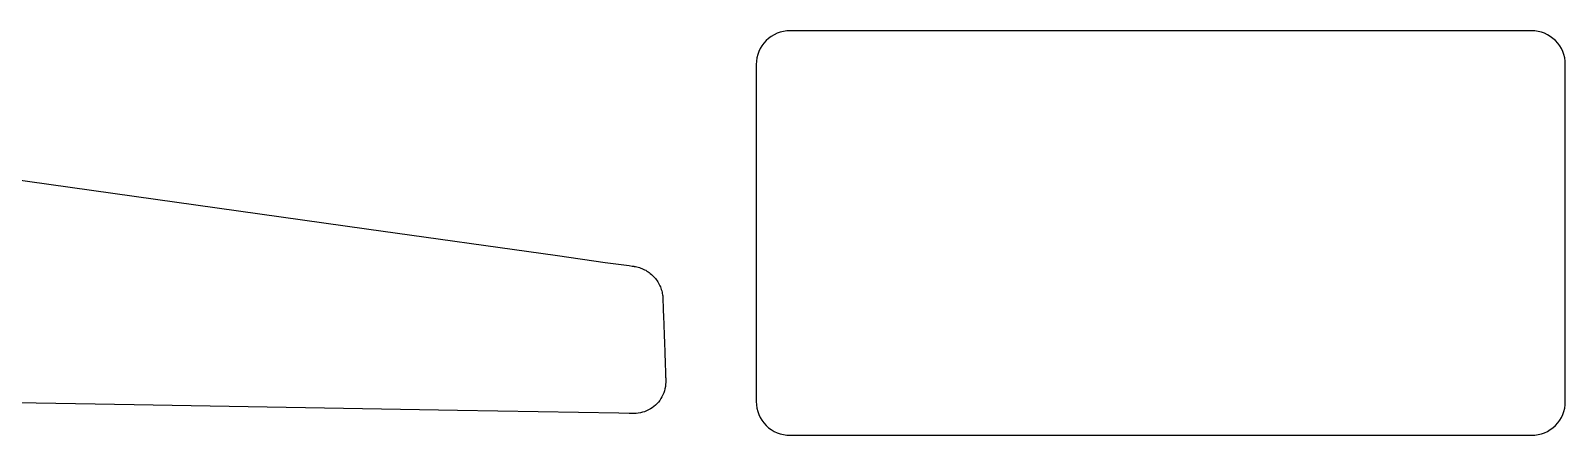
# Model space of a CAD drawing. Extents: x 0.9 to 46.8, y 2.8 to 94.5.
# Drawn here: x 23.65 to 46.41, y 2.79 to 8.79 of the extents above; entities that cross this region are included whole.
import ezdxf

# ---------------------------------------------------------------- set-up
doc = ezdxf.new("R2010")
doc.units = 0
doc.layers.add('LAYER_1', color=7, linetype='CONTINUOUS')

msp = doc.modelspace()

# ---------------------------------------------------------------- linework, layer by layer
at = {"layer": 'LAYER_1'}
msp.add_lwpolyline([(34.914, 2.788), (45.914, 2.788, 0.414214), (46.414, 3.288), (46.414, 8.288, 0.414214), (45.914, 8.788), (34.914, 8.788, 0.414214), (34.414, 8.288), (34.414, 3.288, 0.414214)], format="xyb", close=True, dxfattribs=at)
msp.add_lwpolyline([(22.964, 6.648), (28.631, 5.851), (31.465, 5.453), (32.174, 5.353), (32.528, 5.304), (32.572, 5.297), (32.594, 5.294), (32.597, 5.294), (32.598, 5.294), (32.598, 5.294), (32.599, 5.294), (32.599, 5.294), (32.601, 5.293), (32.606, 5.293), (32.624, 5.289), (32.643, 5.285), (32.662, 5.28), (32.681, 5.275), (32.7, 5.268), (32.718, 5.261), (32.737, 5.253), (32.755, 5.244), (32.773, 5.235), (32.791, 5.224), (32.808, 5.213), (32.826, 5.201), (32.842, 5.188), (32.858, 5.175), (32.874, 5.16), (32.889, 5.145), (32.903, 5.13), (32.917, 5.114), (32.93, 5.097), (32.942, 5.08), (32.954, 5.062), (32.964, 5.044), (32.974, 5.026), (32.983, 5.007), (32.991, 4.988), (32.999, 4.969), (33.005, 4.95), (33.011, 4.931), (33.016, 4.911), (33.02, 4.892), (33.023, 4.873), (33.026, 4.854), (33.028, 4.835), (33.029, 4.816), (33.034, 4.671), (33.039, 4.527), (33.041, 4.456), (33.044, 4.386), (33.046, 4.318), (33.048, 4.25), (33.051, 4.185), (33.053, 4.122), (33.055, 4.061), (33.056, 4.031), (33.057, 4.002), (33.058, 3.974), (33.059, 3.946), (33.06, 3.92), (33.061, 3.894), (33.062, 3.869), (33.062, 3.845), (33.063, 3.822), (33.064, 3.8), (33.065, 3.778), (33.065, 3.758), (33.066, 3.739), (33.067, 3.721), (33.067, 3.704), (33.068, 3.688), (33.068, 3.674), (33.069, 3.66), (33.069, 3.648), (33.07, 3.637), (33.07, 3.628), (33.07, 3.62), (33.071, 3.613), (33.071, 3.608), (33.071, 3.604), (33.071, 3.601), (33.071, 3.601), (33.071, 3.593), (33.071, 3.576), (33.069, 3.543), (33.066, 3.51), (33.059, 3.478), (33.051, 3.447), (33.041, 3.417), (33.029, 3.388), (33.015, 3.359), (32.999, 3.332), (32.981, 3.306), (32.962, 3.281), (32.941, 3.258), (32.919, 3.236), (32.895, 3.216), (32.87, 3.197), (32.844, 3.179), (32.816, 3.164), (32.787, 3.15), (32.758, 3.138), (32.727, 3.129), (32.695, 3.121), (32.663, 3.115), (32.63, 3.112), (32.621, 3.111), (32.617, 3.111), (32.615, 3.111), (32.614, 3.111), (32.614, 3.111), (32.607, 3.111), (32.595, 3.111), (32.582, 3.111), (32.579, 3.111), (32.578, 3.111), (32.578, 3.111), (32.578, 3.111), (32.576, 3.111), (32.574, 3.111), (32.565, 3.111), (32.527, 3.112), (32.377, 3.115), (29.981, 3.156), (25.187, 3.238), (15.599, 3.403)], dxfattribs=at)

doc.saveas('drawing.dxf')
